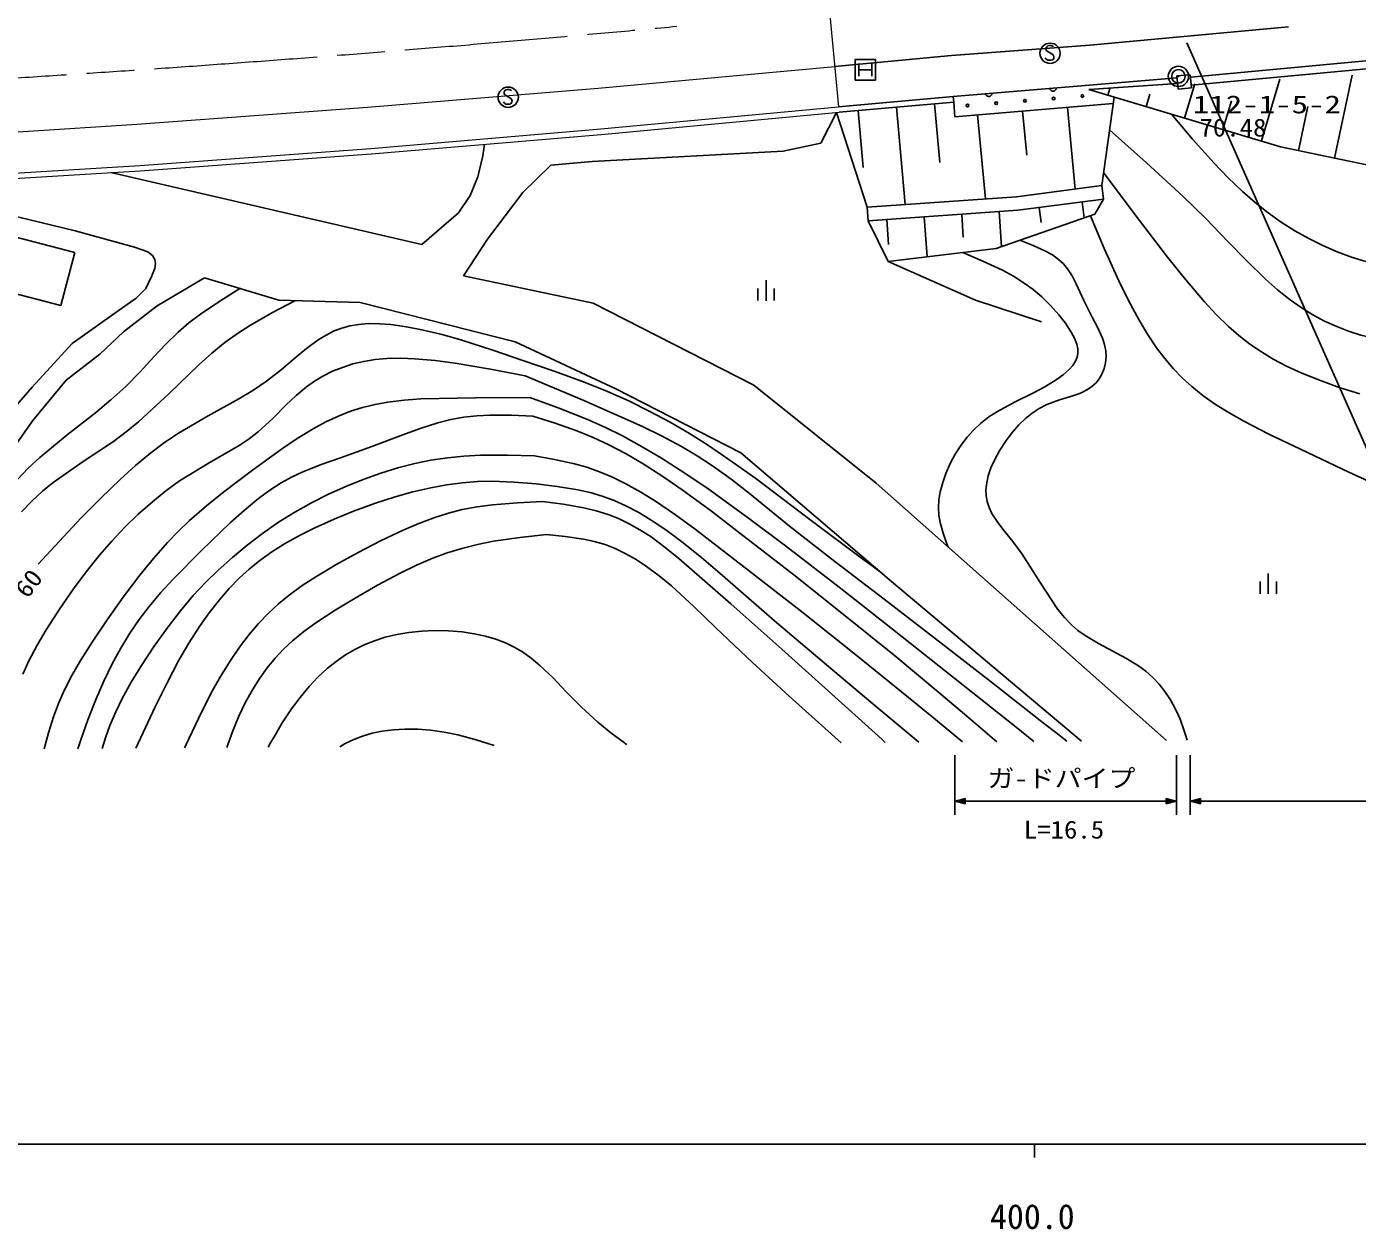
# Model space of a CAD drawing. Units: millimetres, scale not verified. Extents: x 40000 to 680000, y 20000 to 380000.
# Drawn here: x 393770 to 491784, y 198715 to 287305 of the extents above; entities that cross this region are included whole.
import ezdxf
from ezdxf.enums import TextEntityAlignment as Align

# ---------------------------------------------------------------- set-up
doc = ezdxf.new("R2010")
doc.units = ezdxf.units.MM
doc.header["$LTSCALE"] = 1000
doc.linetypes.add('CHAIN', pattern=[18.5, 12, -1.5, 3.5, -1.5])
for name, color, linetype, lineweight in [('M-BGD', 7, 'Continuous', 25), ('M-BMK', 2, 'CHAIN', 13), ('M-STR', 1, 'Continuous', 13), ('M-TTL-BAND', 7, 'Continuous', 25)]:
    doc.layers.add(name, color=color, linetype=linetype, lineweight=lineweight)
doc.layers.add('M-BMK-SRVR', color=3, linetype='Continuous')
doc.styles.add('ＭＳ ゴシック', font='')
doc.styles.get('ＭＳ ゴシック').set_extended_font_data('MS Gothic')

# ---------------------------------------------------------------- blocks, each defined once
blk = doc.blocks.new('BUHIN66')
at = {"color": 7, "linetype": 'Continuous', "lineweight": 25}
blk.add_lwpolyline([(-80, -237), (-128, -200), (-165, -156), (-202, -93), (-212, -31), (-210, 30), (-185, 103), (-150, 153), (-104, 196), (-36, 225), (19, 238), (80, 237)], dxfattribs=at)
blk = doc.blocks.new('BUHIN82')
at = {"color": 7, "linetype": 'Continuous', "lineweight": 25}
for points in [[(0, 0), (-470, -614), (-126, -763)], [(-61, -141), (-159, -697), (-400, -593)], [(-91, -210), (-174, -660), (-363, -578)], [(-121, -280), (-188, -623), (-326, -564)], [(-151, -349), (-203, -586), (-289, -549)]]:
    blk.add_lwpolyline(points, close=True, dxfattribs=at)
for points in [[(-31, -71), (-144, -734), (-437, -608), (-31, -72)], [(-235, -542), (-182, -420), (-218, -549), (-252, -535), (-182, -420)]]:
    blk.add_lwpolyline(points, dxfattribs=at)
blk = doc.blocks.new('BUHIN83')
at = {"color": 7, "linetype": 'Continuous', "lineweight": 25}
for points in [[(0, 0), (470, 614), (126, 763)], [(61, 141), (159, 697), (400, 593)], [(91, 210), (174, 660), (363, 578)], [(121, 280), (188, 623), (326, 564)], [(151, 349), (203, 586), (289, 549)]]:
    blk.add_lwpolyline(points, close=True, dxfattribs=at)
for points in [[(31, 71), (144, 734), (437, 608), (31, 72)], [(235, 542), (182, 420), (218, 549), (252, 535), (182, 420)]]:
    blk.add_lwpolyline(points, dxfattribs=at)
blk = doc.blocks.new('BUHIN86')
at = {"color": 7, "linetype": 'Continuous', "lineweight": 25}
blk.add_lwpolyline([(351, -406), (409, -386), (456, -344), (501, -278), (547, -172), (562, -72), (543, 26), (486, 104), (409, 142), (356, 161), (275, 163), (216, 131), (-163, -150), (-243, -165), (-341, -155), (-420, -112), (-475, -60), (-516, 15), (-501, 135), (-433, 294), (-393, 358), (-333, 410), (-258, 443), (-158, 457)], dxfattribs=at)
blk.add_circle((0, 0), 746, dxfattribs=at)
blk = doc.blocks.new('BUHIN89')
at = {"color": 7, "linetype": 'Continuous', "lineweight": 25}
for p, q in [((616, 244), (-244, 616)), ((186, 430), (-186, -430)), ((244, -616), (-616, -244))]:
    blk.add_line(p, q, dxfattribs=at)
blk.add_lwpolyline([(-390, 986), (986, 390), (390, -986), (-986, -390)], close=True, dxfattribs=at)
blk = doc.blocks.new('BUHIN94')
at = {"color": 7, "linetype": 'Continuous', "lineweight": 25}
for p, q in [((688, -298), (-688, 298)), ((380, 489), (-446, 847)), ((-97, -612), (-923, -254))]:
    blk.add_line(p, q, dxfattribs=at)
blk = doc.blocks.new('BUHIN96')
at = {"color": 3, "linetype": 'Continuous', "lineweight": 25}
for radius in [498, 15]:
    blk.add_circle((0, 0), radius, dxfattribs=at)
blk = doc.blocks.new('BUHIN97')
at = {"color": 3, "linetype": 'Continuous', "lineweight": 25}
for radius in [746, 22.5]:
    blk.add_circle((0, 0), radius, dxfattribs=at)

msp = doc.modelspace()

# ---------------------------------------------------------------- linework, layer by layer
at = {"layer": 'M-BGD'}
for p, q in [((472069, 285935), (486709, 287280)), ((461891, 285175), (472069, 285935)), ((479235, 286119), (494634, 251312)), ((453295, 284369), (461891, 285175)), ((479512, 283580), (493462, 284891)), ((479568, 282983), (493518, 284294)), ((462021, 282151), (478510, 283533)), ((478485, 283669), (479473, 283765)), ((478579, 282709), (478485, 283669)), ((479473, 283765), (479566, 282805)), ((484710, 278880), (486070, 283439)), ((490110, 277620), (491394, 283729)), ((471994, 282671), (478539, 283120)), ((471994, 282671), (486123, 278459)), ((473407, 282250), (473558, 282757)), ((476233, 281408), (476504, 282319)), ((479566, 282805), (478579, 282709)), ((479059, 280565), (479814, 283098)), ((453576, 281403), (462021, 282151)), ((453611, 281005), (462056, 281752)), ((457835, 281379), (458470, 274202)), ((460649, 281628), (461033, 277291)), ((462021, 282151), (462056, 281752)), ((462146, 280656), (462056, 281752)), ((462146, 280656), (473793, 281633)), ((470445, 281352), (471001, 275344)), ((472954, 275599), (473860, 282115)), ((481884, 279723), (482519, 281850)), ((487452, 278179), (488133, 281417)), ((452273, 278719), (453413, 280986)), ((455681, 274006), (453413, 280986)), ((455020, 281129), (455391, 276940)), ((463815, 280796), (464386, 274618)), ((467130, 281074), (467430, 277833)), ((427382, 277777), (427482, 278640)), ((449483, 278133), (452273, 278719)), ((486123, 278459), (496754, 276223)), ((427004, 276233), (427382, 277777)), ((432391, 277103), (435413, 277382)), ((435413, 277382), (449483, 278133)), ((399976, 276553), (422881, 271263)), ((430310, 275097), (432391, 277103)), ((426427, 274864), (427004, 276233)), ((466674, 274779), (472954, 275599)), ((472954, 275599), (473084, 274607)), ((425591, 273589), (426427, 274864)), ((427727, 271661), (430310, 275097)), ((455681, 274006), (466674, 274779)), ((466774, 273784), (473084, 274607)), ((473084, 274607), (472437, 273484)), ((390099, 274012), (397351, 272269)), ((422881, 271263), (425591, 273589)), ((455751, 273008), (455681, 274006)), ((455751, 273008), (466774, 273784)), ((462640, 273493), (462759, 271801)), ((472437, 273484), (465173, 270952)), ((465396, 273687), (465578, 271093)), ((468351, 273990), (468496, 272882)), ((471506, 274401), (471661, 273214)), ((388280, 273031), (397311, 270659)), ((457232, 270001), (455751, 273008)), ((457129, 273105), (457259, 271251)), ((459884, 273299), (460092, 270343)), ((397351, 272269), (401713, 271062)), ((425952, 268949), (427727, 271661)), ((397311, 270659), (396287, 266762)), ((401713, 271062), (402693, 270727)), ((402693, 270727), (403030, 270453)), ((465173, 270952), (457232, 270001)), ((403030, 270453), (403201, 270140)), ((403201, 270140), (403272, 269862)), ((403272, 269862), (403220, 269484)), ((457232, 270001), (463657, 267161)), ((396287, 266762), (387256, 269133)), ((402980, 268948), (402558, 268004)), ((403220, 269484), (402980, 268948)), ((403393, 266745), (406863, 268795)), ((406863, 268795), (412341, 267146)), ((425952, 268949), (435501, 266936)), ((402558, 268004), (401831, 267311)), ((401831, 267311), (400106, 266081)), ((400900, 264830), (403393, 266745)), ((412341, 267146), (418332, 266987)), ((418332, 266987), (429756, 264077)), ((435501, 266936), (447323, 260905)), ((463657, 267161), (468513, 265553)), ((400106, 266081), (397120, 263977)), ((399166, 263171), (400900, 264830)), ((397120, 263977), (394168, 260756)), ((429756, 264077), (437166, 260615)), ((396672, 261257), (399166, 263171)), ((394168, 260756), (391414, 257591)), ((394224, 258304), (396672, 261257)), ((447323, 260905), (456333, 253671)), ((437166, 260615), (446372, 255918)), ((392067, 255218), (394224, 258304)), ((446372, 255918), (457468, 246433)), ((456333, 253671), (477733, 234728)), ((457468, 246433), (471458, 234680)), ((462136, 233634), (462136, 229256)), ((478459, 229256), (478459, 233634)), ((479473, 233634), (479473, 229256)), ((462136, 230256), (478459, 230256)), ((479473, 230256), (572356, 230256))]:
    msp.add_line(p, q, dxfattribs=at)
for points in [[(478084, 280855), (479637, 279026), (481231, 277240), (482250, 276183), (483318, 275162), (484245, 274355), (485221, 273586), (486182, 272905), (487188, 272267), (488200, 271696), (489249, 271172), (490287, 270721), (491355, 270323), (492403, 269995)], [(473526, 279712), (476250, 277276), (478942, 274787), (480613, 273162), (482247, 271489), (483615, 270075), (485023, 268706), (485906, 267926), (486829, 267191), (487648, 266614), (488504, 266084), (489368, 265620), (490259, 265210), (491135, 264871), (492038, 264586), (492905, 264375), (493792, 264221), (494803, 264118), (495831, 264074), (496942, 264073), (498056, 264096)], [(473088, 276559), (475413, 273434), (477796, 270333), (479138, 268662), (480530, 267027), (481391, 266099), (482291, 265218), (483060, 264542), (483874, 263909), (484710, 263340), (485588, 262815), (486623, 262274), (487691, 261783), (489058, 261232), (490452, 260735), (491974, 260254)], [(472131, 273378), (473145, 270972), (474217, 268585), (474929, 267135), (475704, 265695), (476325, 264655), (476994, 263651), (477593, 262852), (478241, 262088), (478893, 261416), (479586, 260789), (480402, 260137), (481267, 259524), (482338, 258847), (483459, 258212), (485268, 257286), (487116, 256408), (491158, 254491), (495175, 252651)], [(466929, 271564), (467893, 271193), (468809, 270777), (469317, 270486), (469779, 270152), (470127, 269829), (470431, 269464), (470772, 268938), (471075, 268358), (471627, 267132), (472248, 265902), (472668, 265131), (473023, 264355), (473169, 263898), (473255, 263428), (473270, 263000), (473225, 262548), (473122, 262114), (472964, 261702), (472773, 261361), (472533, 261056), (472238, 260789), (471904, 260568), (471382, 260317), (470815, 260114), (469849, 259817), (468903, 259463), (468352, 259176), (467840, 258843), (467335, 258440), (466859, 257983), (466374, 257427), (465919, 256814), (465459, 256118), (465046, 255383), (464788, 254802), (464592, 254211), (464480, 253698), (464430, 253189), (464442, 252757), (464514, 252327), (464661, 251887), (464870, 251453), (465242, 250864), (465682, 250282), (466406, 249393), (467089, 248460), (468410, 246356), (469726, 244374), (470209, 243783), (470735, 243237), (471206, 242825), (471726, 242453), (472719, 241859), (473763, 241305), (474725, 240789), (475658, 240220), (476205, 239822), (476721, 239371), (477185, 238876), (477607, 238338), (478018, 237712), (478385, 237043), (478728, 236284), (479013, 235510), (479134, 235130), (479252, 234740)], [(462722, 270658), (464196, 270035), (465634, 269362), (466457, 268916), (467246, 268420), (467904, 267935), (468541, 267391), (469171, 266768), (469791, 266067), (470277, 265452), (470714, 264801), (470950, 264355), (471118, 263912), (471190, 263570), (471199, 263236), (471147, 262950), (471031, 262663), (470826, 262343), (470558, 262041), (470108, 261650), (469607, 261295), (468770, 260780), (467938, 260336), (466579, 259673), (465273, 258968), (464641, 258552), (464034, 258079), (463515, 257591), (463037, 257058), (462584, 256461), (462171, 255818), (461799, 255123), (461480, 254399), (461243, 253731), (461062, 253041), (460966, 252456), (460931, 251861), (460960, 251319), (461050, 250785), (461268, 249996), (461551, 249204), (461594, 249089), (461638, 248975)], [(409462, 268012), (407996, 267091), (406569, 266124), (405727, 265486), (404924, 264802), (404014, 263911), (403144, 262974), (402131, 261866), (401070, 260795), (399971, 259808), (398831, 258867), (396765, 257237), (394737, 255560), (393896, 254779), (393092, 253950)], [(413536, 267114), (411884, 266240), (410268, 265317), (409303, 264701), (408374, 264036), (407408, 263254), (406470, 262417), (404266, 260282), (402022, 258192), (401108, 257449), (400158, 256754), (397929, 255267), (395734, 253732), (394939, 253079), (394182, 252379), (393385, 251559)], [(430329, 262702), (428099, 263483), (425830, 264214), (424377, 264622), (422884, 264977), (421752, 265198), (420607, 265359), (419765, 265423), (418924, 265426), (418240, 265373), (417565, 265260), (416987, 265105), (416430, 264892), (415827, 264588), (415245, 264226), (414393, 263598), (413553, 262902), (412511, 262017), (411436, 261184), (410437, 260512), (409405, 259890), (407153, 258646), (404945, 257358), (403918, 256661), (402916, 255907), (401782, 254971), (400675, 253979), (399205, 252559), (397772, 251090), (396186, 249409), (394619, 247719)], [(430484, 261590), (427925, 262076), (425340, 262506), (423856, 262701), (422364, 262838), (421340, 262876), (420309, 262854), (419452, 262779), (418599, 262644), (417805, 262456), (417026, 262209), (416295, 261916), (415592, 261569), (414973, 261200), (414389, 260782), (413628, 260137), (412897, 259437), (411897, 258438), (410860, 257489), (410161, 256944), (409419, 256441), (407214, 255176), (405037, 253857), (404022, 253111), (403034, 252311), (401993, 251386), (400984, 250409), (400037, 249416), (399132, 248380), (398153, 247157), (397217, 245893), (396189, 244402), (395200, 242864), (394542, 241741), (393935, 240585), (393482, 239604)], [(430329, 262702), (432619, 261931), (434901, 261099), (436542, 260432), (438170, 259706), (439680, 258967), (441162, 258176), (442587, 257346), (443988, 256459), (445747, 255260), (447473, 254011), (451459, 250996), (455467, 248007), (456046, 247580), (456633, 247147)], [(430484, 261590), (434810, 259756), (439134, 257858), (440580, 257150), (442005, 256386), (443161, 255700), (444284, 254963), (445660, 253973), (447011, 252927), (449970, 250512), (452968, 248142), (456936, 245125), (460899, 242077), (464838, 239016), (468775, 235936), (469578, 235308), (470388, 234672)], [(430821, 259995), (426836, 259970), (422802, 259883), (421586, 259798), (420373, 259652), (419435, 259483), (418504, 259255), (417631, 258974), (416778, 258636), (415816, 258185), (414875, 257677), (413704, 256964), (412549, 256189), (410395, 254631), (408300, 253042), (407017, 252009), (405776, 250935), (404945, 250147), (404148, 249308), (403114, 248132), (402117, 246908), (400883, 245277), (399693, 243604), (398685, 242120), (397729, 240607), (397107, 239520), (396542, 238408), (396119, 237453), (395747, 236466), (395383, 235295), (395053, 234099)], [(430821, 259995), (432928, 259225), (435019, 258396), (436350, 257804), (437663, 257153), (439109, 256364), (440527, 255520), (442257, 254411), (443956, 253250), (446832, 251176), (449663, 249060), (453614, 246020), (457538, 242936), (461445, 239839), (465358, 236728), (466657, 235694), (467964, 234654)], [(431065, 258613), (429472, 258686), (427891, 258697), (426929, 258647), (425978, 258538), (425019, 258359), (424060, 258118), (422767, 257714), (421474, 257247), (419201, 256369), (416898, 255543), (415467, 255044), (414060, 254490), (413280, 254128), (412519, 253708), (411672, 253158), (410848, 252550), (409807, 251690), (408797, 250777), (406645, 248708), (404556, 246615), (403647, 245624), (402784, 244595), (402060, 243632), (401383, 242630), (400707, 241517), (400080, 240371), (399456, 239097), (398881, 237788), (398283, 236254), (397743, 234706), (397645, 234412), (397547, 234119)], [(431065, 258613), (432698, 258102), (434306, 257535), (435492, 257043), (436652, 256496), (437921, 255828), (439172, 255099), (440627, 254175), (442064, 253191), (444205, 251621), (446312, 250001), (450266, 246915), (454181, 243814), (457660, 240997), (461106, 238129), (463167, 236384), (465224, 234633)], [(431174, 255686), (429191, 255738), (427203, 255730), (425978, 255668), (424757, 255546), (423552, 255361), (422355, 255117), (421101, 254798), (419853, 254418), (418557, 253960), (417275, 253442), (416000, 252862), (414751, 252228), (413530, 251541), (412330, 250796), (411152, 249979), (410010, 249114), (408922, 248214), (407874, 247270), (406937, 246353), (406044, 245394), (405095, 244263), (404192, 243093), (403169, 241660), (402186, 240178), (401476, 239021), (400815, 237828), (400331, 236839), (399903, 235828), (399605, 234993), (399344, 234132)], [(431174, 255686), (432656, 255426), (434118, 255108), (435043, 254846), (435957, 254523), (436933, 254111), (437897, 253638), (438997, 253025), (440082, 252350), (441555, 251344), (443007, 250278), (447020, 247208), (450963, 244125), (454847, 241030), (458712, 237897), (460712, 236259), (462711, 234614)], [(431301, 253631), (429674, 253753), (428051, 253815), (426968, 253793), (425878, 253710), (424704, 253557), (423535, 253344), (422225, 253040), (420925, 252675), (419383, 252173), (417856, 251613), (416413, 251031), (414989, 250392), (413863, 249825), (412764, 249204), (411839, 248616), (410951, 247981), (410173, 247353), (409434, 246678), (408685, 245909), (407971, 245088), (407217, 244124), (406508, 243118), (405728, 241898), (404993, 240635), (404085, 238930), (403233, 237204), (402517, 235679), (401816, 234151)], [(431301, 253631), (432834, 253440), (434356, 253190), (435265, 252984), (436162, 252719), (437045, 252390), (437906, 252004), (438852, 251510), (439775, 250959), (440851, 250238), (441911, 249454), (443474, 248194), (445013, 246874), (448863, 243544), (452684, 240295), (456088, 237434), (459490, 234589)], [(431770, 252324), (429916, 252234), (428077, 252085), (426960, 251937), (425859, 251731), (424841, 251475), (423829, 251157), (422654, 250718), (421494, 250220), (419832, 249418), (418190, 248560), (416619, 247701), (415077, 246790), (414073, 246133), (413100, 245425), (412317, 244784), (411573, 244097), (410850, 243341), (410168, 242542), (409449, 241599), (408777, 240618), (408051, 239443), (407374, 238231), (406421, 236347), (405525, 234441), (405466, 234314), (405403, 234178)], [(431770, 252324), (433299, 252121), (434815, 251859), (435714, 251647), (436600, 251376), (437368, 251075), (438112, 250719), (438946, 250247), (439765, 249713), (440803, 248949), (441814, 248129), (445641, 244785), (449393, 241445), (453084, 238127), (456756, 234811), (456880, 234698), (457005, 234585)], [(432053, 249904), (430102, 249679), (428158, 249394), (426985, 249165), (425820, 248876), (424751, 248544), (423700, 248153), (422482, 247630), (421283, 247049), (419622, 246158), (417973, 245204), (416505, 244319), (415067, 243383), (414192, 242747), (413351, 242061), (412688, 241448), (412067, 240791), (411486, 240083), (410943, 239326), (410397, 238456), (409902, 237553), (409404, 236514), (408958, 235444), (408727, 234827), (408505, 234202)], [(432053, 249904), (433424, 249760), (434781, 249558), (435583, 249382), (436372, 249148), (437127, 248854), (437859, 248505), (438655, 248054), (439436, 247541), (440355, 246856), (441256, 246108), (442906, 244594), (444525, 243025), (447229, 240465), (449932, 237988), (451851, 236260), (453769, 234546)], [(433490, 238343), (432545, 239328), (431568, 240259), (430941, 240779), (430282, 241248), (429680, 241602), (429039, 241909), (428324, 242182), (427573, 242403), (426721, 242588), (425840, 242716), (424846, 242795), (423848, 242815), (422884, 242777), (421920, 242678), (421041, 242530), (420180, 242324), (419398, 242077), (418631, 241771), (417935, 241430), (417258, 241031), (416570, 240552), (415906, 240015), (415225, 239383), (414576, 238697), (413909, 237900), (413284, 237059), (412600, 236021), (411968, 234954), (411762, 234589), (411557, 234225)], [(433490, 238343), (434649, 237184), (435848, 236070), (436804, 235287), (437798, 234549), (437879, 234490), (437968, 234426)], [(428210, 234352), (426884, 234769), (425520, 235134), (424530, 235334), (423509, 235478), (422572, 235552), (421635, 235565), (420798, 235519), (419964, 235414), (419229, 235263), (418504, 235053), (417860, 234807), (417241, 234505), (417033, 234387), (416831, 234265)]]:
    msp.add_lwpolyline(points, dxfattribs=at)
for centre in [(471528, 282195), (463072, 281486), (465186, 281664), (467300, 281841), (469414, 282018)]:
    msp.add_circle(centre, 99.5, dxfattribs=at)
at = {"layer": 'M-BMK'}
msp.add_arc((292833, 1880183), 1599790, 272.63037, 275.33777, dxfattribs=at)
at = {"layer": 'M-STR'}
for p, q in [((452543, 292349), (453576, 281403)), ((435872, 282779), (453295, 284369)), ((418878, 281368), (435872, 282779)), ((401893, 280118), (418878, 281368)), ((436059, 279766), (453576, 281403)), ((436096, 279368), (453613, 281005)), ((384887, 279043), (401893, 280118)), ((419125, 278335), (436059, 279766)), ((419159, 277937), (436092, 279367)), ((402110, 277086), (419125, 278335)), ((402140, 276688), (419155, 277937)), ((385093, 276027), (402110, 277086)), ((385118, 275628), (402135, 276687))]:
    msp.add_line(p, q, dxfattribs=at)
at = {"layer": 'M-TTL-BAND'}
for p, q in [((40000, 205000), (579000, 205000)), ((468000, 205000), (468000, 204000))]:
    msp.add_line(p, q, dxfattribs=at)

# ---------------------------------------------------------------- block references
at = {"layer": 'M-BGD', "rotation": 113.42058}
for name, p in [('BUHIN86', (469150, 285340)), ('BUHIN89', (455542, 284122)), ('BUHIN86', (429242, 282103)), ('BUHIN66', (464630, 282370)), ('BUHIN66', (469366, 282767)), ('BUHIN94', (448228, 267868)), ('BUHIN94', (485225, 246270)), ('BUHIN82', (462136, 230256)), ('BUHIN83', (478459, 230256)), ('BUHIN82', (479473, 230256))]:
    msp.add_blockref(name, p, dxfattribs=at)
at = {"layer": 'M-BMK-SRVR', "rotation": 113.42058}
for name in ['BUHIN97', 'BUHIN96']:
    msp.add_blockref(name, (478604, 283640), dxfattribs=at)

# ---------------------------------------------------------------- texts
at = {"layer": 'M-BGD', "style": 'ＭＳ ゴシック', "width": 1.1}
msp.add_text('60', height=1320, rotation=52.9, dxfattribs=at).set_placement((394162, 244873), align=Align.BOTTOM_LEFT)
for s, p in [('ガ-ドパイプ', (464542, 230880)), ('L=16.5', (467210, 227103))]:
    msp.add_text(s, height=1320, dxfattribs=at).set_placement(p, align=Align.BOTTOM_LEFT)
at = {"layer": 'M-BMK-SRVR', "style": 'ＭＳ ゴシック'}
for s, width, p in [('112-1-5-2', 1.35, (479667, 280522)), ('70.48', 1.1, (480150, 278811))]:
    msp.add_text(s, height=1320, dxfattribs=dict(at, width=width)).set_placement(p, align=Align.BOTTOM_LEFT)
at = {"layer": 'M-TTL-BAND', "style": 'ＭＳ ゴシック'}
msp.add_text('400.0', height=1833, dxfattribs=at).set_placement((467844, 198195), align=Align.BOTTOM_CENTER)

doc.saveas('drawing.dxf')
